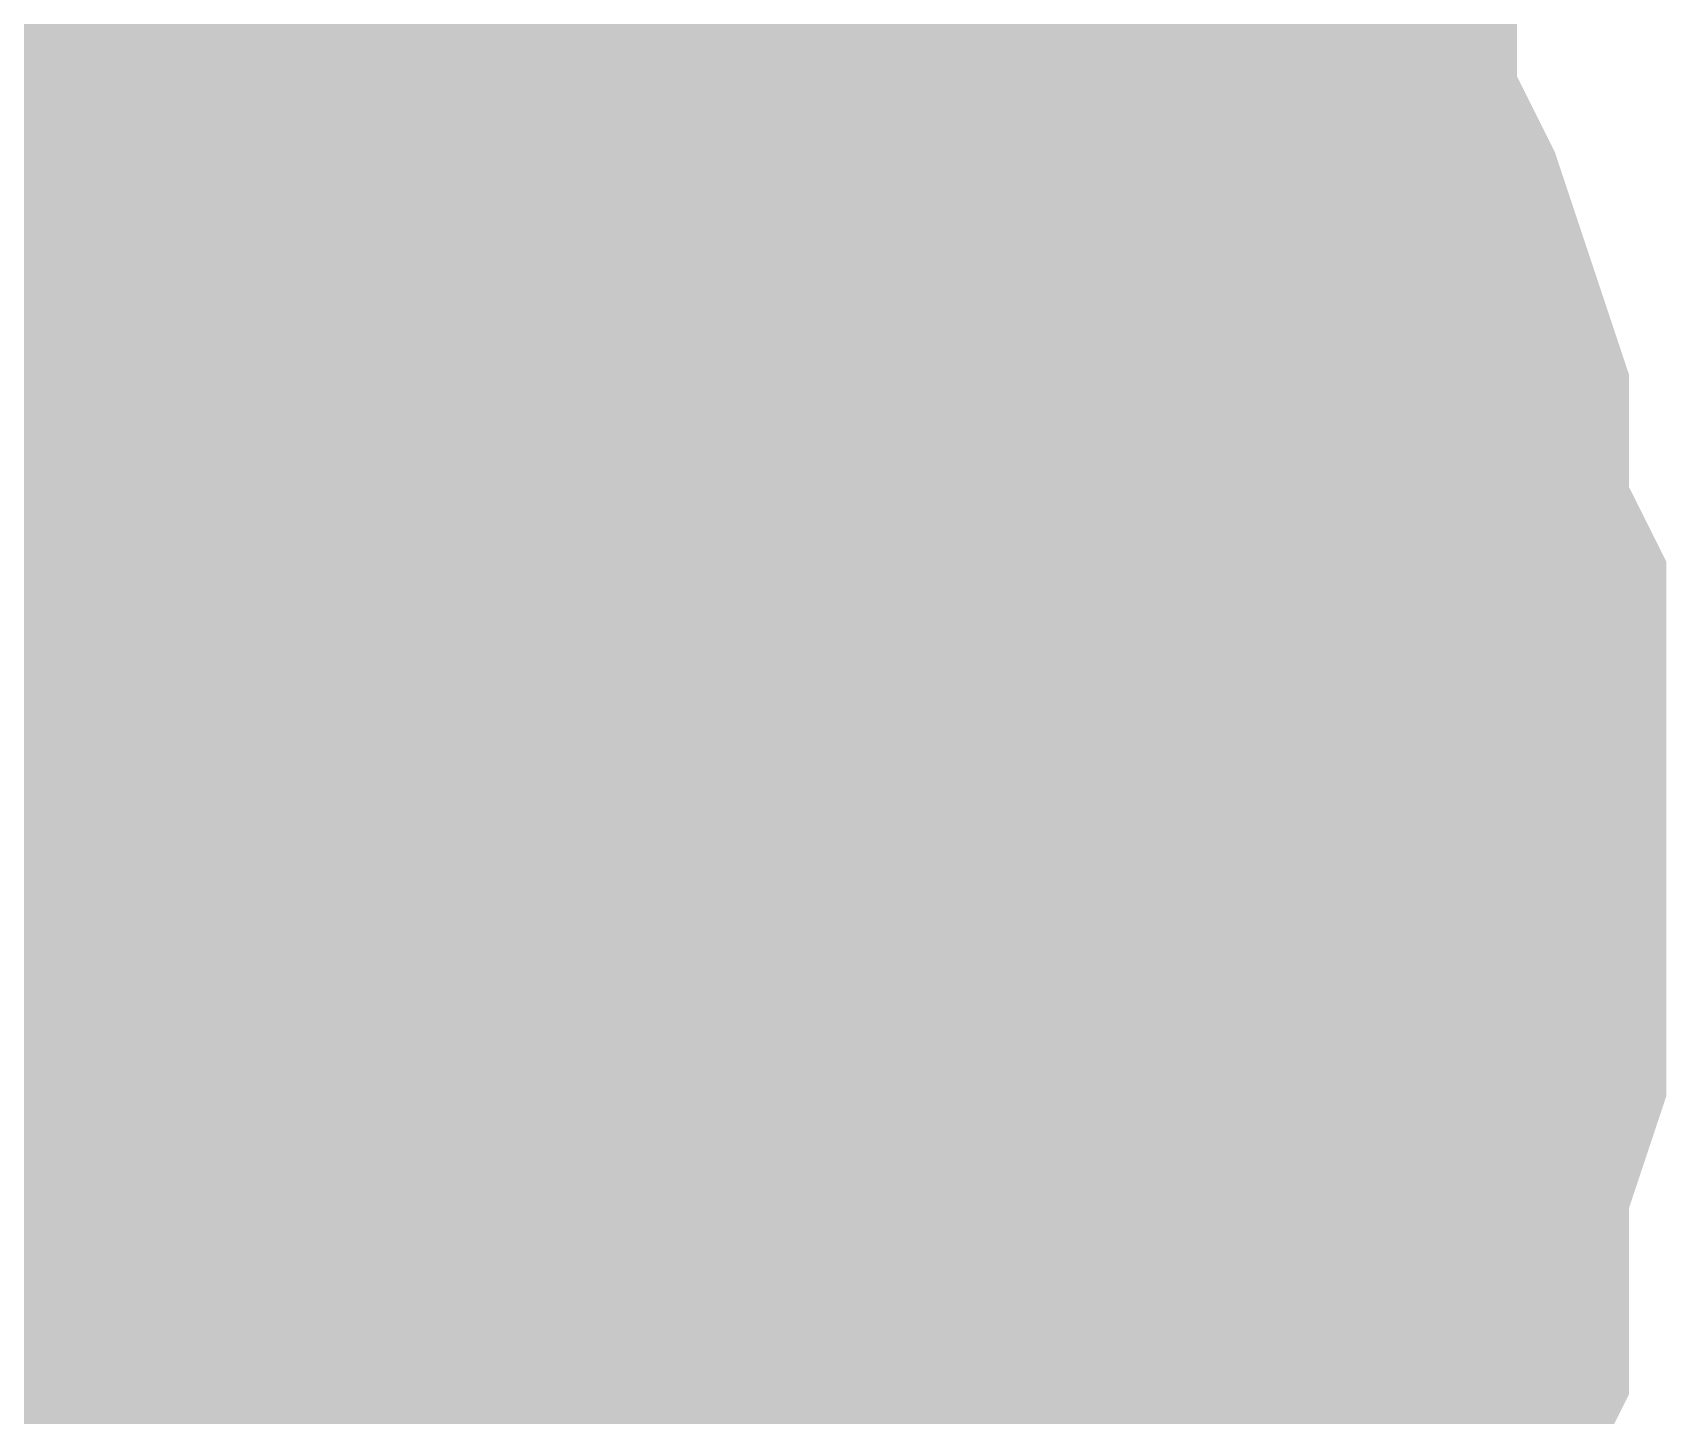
# Model space of a CAD drawing. Header units: inches. Extents: x 0 to 432, y 0 to 280.
# Drawn here: x 96.6923 to 97.1836, y 185.2405 to 185.6563 of the extents above; entities that cross this region are included whole.
import ezdxf

# ---------------------------------------------------------------- set-up
doc = ezdxf.new("R2010")
doc.units = ezdxf.units.IN
doc.layers.add('Sheet', color=255, linetype='Continuous')

msp = doc.modelspace()

# ---------------------------------------------------------------- linework, layer by layer
at = {"layer": 'Sheet'}
for points in [[(96.83155, 185.82121, 0.29972, 0.29972, 0), (96.85402, 185.79875, 0.29972, 0.29972, 0), (96.86525, 185.78752, 0.29972, 0.29972, 0), (96.88771, 185.76506, 0.29972, 0.29972, 0), (96.89894, 185.75383, 0.29972, 0.29972, 0), (96.9214, 185.73137, 0.29972, 0.29972, 0), (96.93263, 185.70891, 0.29972, 0.29972, 0), (96.94386, 185.69768, 0.29972, 0.29972, 0), (96.96632, 185.67523, 0.29972, 0.29972, 0), (96.97755, 185.65277, 0.29972, 0.29972, 0), (96.98878, 185.63031, 0.29972, 0.29972, 0), (96.98878, 185.60785, 0.29972, 0.29972, 0), (97.00002, 185.58539, 0.29972, 0.29972, 0), (97.01125, 185.56293, 0.29972, 0.29972, 0), (97.02248, 185.52924, 0.29972, 0.29972, 0), (97.02248, 185.50678, 0.29972, 0.29972, 0), (97.02248, 185.48432, 0.29972, 0.29972, 0), (97.03371, 185.46186, 0.29972, 0.29972, 0), (97.03371, 185.42817, 0.29972, 0.29972, 0), (97.03371, 185.40571, 0.29972, 0.29972, 0)], [(96.83155, 185.82121, 0.29972, 0.29972, 0), (96.85402, 185.79875, 0.29972, 0.29972, 0), (96.86525, 185.78752, 0.29972, 0.29972, 0), (96.88771, 185.76506, 0.29972, 0.29972, 0), (96.89894, 185.75383, 0.29972, 0.29972, 0), (96.9214, 185.73137, 0.29972, 0.29972, 0), (96.93263, 185.70891, 0.29972, 0.29972, 0), (96.94386, 185.69768, 0.29972, 0.29972, 0), (96.96632, 185.67523, 0.29972, 0.29972, 0), (96.97755, 185.65277, 0.29972, 0.29972, 0), (96.98878, 185.63031, 0.29972, 0.29972, 0), (96.98878, 185.60785, 0.29972, 0.29972, 0), (97.00002, 185.58539, 0.29972, 0.29972, 0), (97.01125, 185.56293, 0.29972, 0.29972, 0), (97.02248, 185.52924, 0.29972, 0.29972, 0), (97.02248, 185.50678, 0.29972, 0.29972, 0), (97.02248, 185.48432, 0.29972, 0.29972, 0), (97.03371, 185.46186, 0.29972, 0.29972, 0), (97.03371, 185.42817, 0.29972, 0.29972, 0), (97.03371, 185.40571, 0.29972, 0.29972, 0)], [(96.83155, 185.82121, 0.29972, 0.29972, 0), (96.85402, 185.79875, 0.29972, 0.29972, 0), (96.86525, 185.78752, 0.29972, 0.29972, 0), (96.88771, 185.76506, 0.29972, 0.29972, 0), (96.89894, 185.75383, 0.29972, 0.29972, 0), (96.9214, 185.73137, 0.29972, 0.29972, 0), (96.93263, 185.70891, 0.29972, 0.29972, 0), (96.94386, 185.69768, 0.29972, 0.29972, 0), (96.96632, 185.67523, 0.29972, 0.29972, 0), (96.97755, 185.65277, 0.29972, 0.29972, 0), (96.98878, 185.63031, 0.29972, 0.29972, 0), (96.98878, 185.60785, 0.29972, 0.29972, 0), (97.00002, 185.58539, 0.29972, 0.29972, 0), (97.01125, 185.56293, 0.29972, 0.29972, 0), (97.02248, 185.52924, 0.29972, 0.29972, 0), (97.02248, 185.50678, 0.29972, 0.29972, 0), (97.02248, 185.48432, 0.29972, 0.29972, 0), (97.03371, 185.46186, 0.29972, 0.29972, 0), (97.03371, 185.42817, 0.29972, 0.29972, 0), (97.03371, 185.40571, 0.29972, 0.29972, 0)], [(96.83155, 185.82121, 0.29972, 0.29972, 0), (96.85402, 185.79875, 0.29972, 0.29972, 0), (96.86525, 185.78752, 0.29972, 0.29972, 0), (96.88771, 185.76506, 0.29972, 0.29972, 0), (96.89894, 185.75383, 0.29972, 0.29972, 0), (96.9214, 185.73137, 0.29972, 0.29972, 0), (96.93263, 185.70891, 0.29972, 0.29972, 0), (96.94386, 185.69768, 0.29972, 0.29972, 0), (96.96632, 185.67523, 0.29972, 0.29972, 0), (96.97755, 185.65277, 0.29972, 0.29972, 0), (96.98878, 185.63031, 0.29972, 0.29972, 0), (96.98878, 185.60785, 0.29972, 0.29972, 0), (97.00002, 185.58539, 0.29972, 0.29972, 0), (97.01125, 185.56293, 0.29972, 0.29972, 0), (97.02248, 185.52924, 0.29972, 0.29972, 0), (97.02248, 185.50678, 0.29972, 0.29972, 0), (97.02248, 185.48432, 0.29972, 0.29972, 0), (97.03371, 185.46186, 0.29972, 0.29972, 0), (97.03371, 185.42817, 0.29972, 0.29972, 0), (97.03371, 185.40571, 0.29972, 0.29972, 0)], [(96.83155, 185.82121, 0.29972, 0.29972, 0), (96.85402, 185.79875, 0.29972, 0.29972, 0), (96.86525, 185.78752, 0.29972, 0.29972, 0), (96.88771, 185.76506, 0.29972, 0.29972, 0), (96.89894, 185.75383, 0.29972, 0.29972, 0), (96.9214, 185.73137, 0.29972, 0.29972, 0), (96.93263, 185.70891, 0.29972, 0.29972, 0), (96.94386, 185.69768, 0.29972, 0.29972, 0), (96.96632, 185.67523, 0.29972, 0.29972, 0), (96.97755, 185.65277, 0.29972, 0.29972, 0), (96.98878, 185.63031, 0.29972, 0.29972, 0), (96.98878, 185.60785, 0.29972, 0.29972, 0), (97.00002, 185.58539, 0.29972, 0.29972, 0), (97.01125, 185.56293, 0.29972, 0.29972, 0), (97.02248, 185.52924, 0.29972, 0.29972, 0), (97.02248, 185.50678, 0.29972, 0.29972, 0), (97.02248, 185.48432, 0.29972, 0.29972, 0), (97.03371, 185.46186, 0.29972, 0.29972, 0), (97.03371, 185.42817, 0.29972, 0.29972, 0), (97.03371, 185.40571, 0.29972, 0.29972, 0)], [(96.83155, 185.82121, 0.29972, 0.29972, 0), (96.85402, 185.79875, 0.29972, 0.29972, 0), (96.86525, 185.78752, 0.29972, 0.29972, 0), (96.88771, 185.76506, 0.29972, 0.29972, 0), (96.89894, 185.75383, 0.29972, 0.29972, 0), (96.9214, 185.73137, 0.29972, 0.29972, 0), (96.93263, 185.70891, 0.29972, 0.29972, 0), (96.94386, 185.69768, 0.29972, 0.29972, 0), (96.96632, 185.67523, 0.29972, 0.29972, 0), (96.97755, 185.65277, 0.29972, 0.29972, 0), (96.98878, 185.63031, 0.29972, 0.29972, 0), (96.98878, 185.60785, 0.29972, 0.29972, 0), (97.00002, 185.58539, 0.29972, 0.29972, 0), (97.01125, 185.56293, 0.29972, 0.29972, 0), (97.02248, 185.52924, 0.29972, 0.29972, 0), (97.02248, 185.50678, 0.29972, 0.29972, 0), (97.02248, 185.48432, 0.29972, 0.29972, 0), (97.03371, 185.46186, 0.29972, 0.29972, 0), (97.03371, 185.42817, 0.29972, 0.29972, 0), (97.03371, 185.40571, 0.29972, 0.29972, 0)], [(96.83155, 185.82121, 0.29972, 0.29972, 0), (96.85402, 185.79875, 0.29972, 0.29972, 0), (96.86525, 185.78752, 0.29972, 0.29972, 0), (96.88771, 185.76506, 0.29972, 0.29972, 0), (96.89894, 185.75383, 0.29972, 0.29972, 0), (96.9214, 185.73137, 0.29972, 0.29972, 0), (96.93263, 185.70891, 0.29972, 0.29972, 0), (96.94386, 185.69768, 0.29972, 0.29972, 0), (96.96632, 185.67523, 0.29972, 0.29972, 0), (96.97755, 185.65277, 0.29972, 0.29972, 0), (96.98878, 185.63031, 0.29972, 0.29972, 0), (96.98878, 185.60785, 0.29972, 0.29972, 0), (97.00002, 185.58539, 0.29972, 0.29972, 0), (97.01125, 185.56293, 0.29972, 0.29972, 0), (97.02248, 185.52924, 0.29972, 0.29972, 0), (97.02248, 185.50678, 0.29972, 0.29972, 0), (97.02248, 185.48432, 0.29972, 0.29972, 0), (97.03371, 185.46186, 0.29972, 0.29972, 0), (97.03371, 185.42817, 0.29972, 0.29972, 0), (97.03371, 185.40571, 0.29972, 0.29972, 0)], [(96.83155, 185.82121, 0.29972, 0.29972, 0), (96.85402, 185.79875, 0.29972, 0.29972, 0), (96.86525, 185.78752, 0.29972, 0.29972, 0), (96.88771, 185.76506, 0.29972, 0.29972, 0), (96.89894, 185.75383, 0.29972, 0.29972, 0), (96.9214, 185.73137, 0.29972, 0.29972, 0), (96.93263, 185.70891, 0.29972, 0.29972, 0), (96.94386, 185.69768, 0.29972, 0.29972, 0), (96.96632, 185.67523, 0.29972, 0.29972, 0), (96.97755, 185.65277, 0.29972, 0.29972, 0), (96.98878, 185.63031, 0.29972, 0.29972, 0), (96.98878, 185.60785, 0.29972, 0.29972, 0), (97.00002, 185.58539, 0.29972, 0.29972, 0), (97.01125, 185.56293, 0.29972, 0.29972, 0), (97.02248, 185.52924, 0.29972, 0.29972, 0), (97.02248, 185.50678, 0.29972, 0.29972, 0), (97.02248, 185.48432, 0.29972, 0.29972, 0), (97.03371, 185.46186, 0.29972, 0.29972, 0), (97.03371, 185.42817, 0.29972, 0.29972, 0), (97.03371, 185.40571, 0.29972, 0.29972, 0)], [(96.93263, 185.70891, 0.09906, 0.09906, 0), (96.94386, 185.69768, 0.09906, 0.09906, 0), (96.96632, 185.67523, 0.09906, 0.09906, 0), (96.97755, 185.65277, 0.09906, 0.09906, 0), (96.98878, 185.63031, 0.09906, 0.09906, 0), (96.98878, 185.60785, 0.09906, 0.09906, 0), (97.00002, 185.58539, 0.09906, 0.09906, 0), (97.01125, 185.56293, 0.09906, 0.09906, 0), (97.02248, 185.52924, 0.09906, 0.09906, 0), (97.02248, 185.50678, 0.09906, 0.09906, 0), (97.02248, 185.48432, 0.09906, 0.09906, 0), (97.03371, 185.46186, 0.09906, 0.09906, 0), (97.03371, 185.42817, 0.09906, 0.09906, 0), (97.03371, 185.40571, 0.09906, 0.09906, 0)], [(96.93263, 185.70891, 0.09906, 0.09906, 0), (96.94386, 185.69768, 0.09906, 0.09906, 0), (96.96632, 185.67523, 0.09906, 0.09906, 0), (96.97755, 185.65277, 0.09906, 0.09906, 0), (96.98878, 185.63031, 0.09906, 0.09906, 0), (96.98878, 185.60785, 0.09906, 0.09906, 0), (97.00002, 185.58539, 0.09906, 0.09906, 0), (97.01125, 185.56293, 0.09906, 0.09906, 0), (97.02248, 185.52924, 0.09906, 0.09906, 0), (97.02248, 185.50678, 0.09906, 0.09906, 0), (97.02248, 185.48432, 0.09906, 0.09906, 0), (97.03371, 185.46186, 0.09906, 0.09906, 0), (97.03371, 185.42817, 0.09906, 0.09906, 0), (97.03371, 185.40571, 0.09906, 0.09906, 0)], [(96.93263, 185.70891, 0.09906, 0.09906, 0), (96.94386, 185.69768, 0.09906, 0.09906, 0), (96.96632, 185.67523, 0.09906, 0.09906, 0), (96.97755, 185.65277, 0.09906, 0.09906, 0), (96.98878, 185.63031, 0.09906, 0.09906, 0), (96.98878, 185.60785, 0.09906, 0.09906, 0), (97.00002, 185.58539, 0.09906, 0.09906, 0), (97.01125, 185.56293, 0.09906, 0.09906, 0), (97.02248, 185.52924, 0.09906, 0.09906, 0), (97.02248, 185.50678, 0.09906, 0.09906, 0), (97.02248, 185.48432, 0.09906, 0.09906, 0), (97.03371, 185.46186, 0.09906, 0.09906, 0), (97.03371, 185.42817, 0.09906, 0.09906, 0), (97.03371, 185.40571, 0.09906, 0.09906, 0)], [(96.93263, 185.70891, 0.09906, 0.09906, 0), (96.94386, 185.69768, 0.09906, 0.09906, 0), (96.96632, 185.67523, 0.09906, 0.09906, 0), (96.97755, 185.65277, 0.09906, 0.09906, 0), (96.98878, 185.63031, 0.09906, 0.09906, 0), (96.98878, 185.60785, 0.09906, 0.09906, 0), (97.00002, 185.58539, 0.09906, 0.09906, 0), (97.01125, 185.56293, 0.09906, 0.09906, 0), (97.02248, 185.52924, 0.09906, 0.09906, 0), (97.02248, 185.50678, 0.09906, 0.09906, 0), (97.02248, 185.48432, 0.09906, 0.09906, 0), (97.03371, 185.46186, 0.09906, 0.09906, 0), (97.03371, 185.42817, 0.09906, 0.09906, 0), (97.03371, 185.40571, 0.09906, 0.09906, 0)], [(96.93263, 185.70891, 0.09906, 0.09906, 0), (96.94386, 185.69768, 0.09906, 0.09906, 0), (96.96632, 185.67523, 0.09906, 0.09906, 0), (96.97755, 185.65277, 0.09906, 0.09906, 0), (96.98878, 185.63031, 0.09906, 0.09906, 0), (96.98878, 185.60785, 0.09906, 0.09906, 0), (97.00002, 185.58539, 0.09906, 0.09906, 0), (97.01125, 185.56293, 0.09906, 0.09906, 0), (97.02248, 185.52924, 0.09906, 0.09906, 0), (97.02248, 185.50678, 0.09906, 0.09906, 0), (97.02248, 185.48432, 0.09906, 0.09906, 0), (97.03371, 185.46186, 0.09906, 0.09906, 0), (97.03371, 185.42817, 0.09906, 0.09906, 0), (97.03371, 185.40571, 0.09906, 0.09906, 0)], [(96.93263, 185.70891, 0.09906, 0.09906, 0), (96.94386, 185.69768, 0.09906, 0.09906, 0), (96.96632, 185.67523, 0.09906, 0.09906, 0), (96.97755, 185.65277, 0.09906, 0.09906, 0), (96.98878, 185.63031, 0.09906, 0.09906, 0), (96.98878, 185.60785, 0.09906, 0.09906, 0), (97.00002, 185.58539, 0.09906, 0.09906, 0), (97.01125, 185.56293, 0.09906, 0.09906, 0), (97.02248, 185.52924, 0.09906, 0.09906, 0), (97.02248, 185.50678, 0.09906, 0.09906, 0), (97.02248, 185.48432, 0.09906, 0.09906, 0), (97.03371, 185.46186, 0.09906, 0.09906, 0), (97.03371, 185.42817, 0.09906, 0.09906, 0), (97.03371, 185.40571, 0.09906, 0.09906, 0)], [(96.93263, 185.70891, 0.09906, 0.09906, 0), (96.94386, 185.69768, 0.09906, 0.09906, 0), (96.96632, 185.67523, 0.09906, 0.09906, 0), (96.97755, 185.65277, 0.09906, 0.09906, 0), (96.98878, 185.63031, 0.09906, 0.09906, 0), (96.98878, 185.60785, 0.09906, 0.09906, 0), (97.00002, 185.58539, 0.09906, 0.09906, 0), (97.01125, 185.56293, 0.09906, 0.09906, 0), (97.02248, 185.52924, 0.09906, 0.09906, 0), (97.02248, 185.50678, 0.09906, 0.09906, 0), (97.02248, 185.48432, 0.09906, 0.09906, 0), (97.03371, 185.46186, 0.09906, 0.09906, 0), (97.03371, 185.42817, 0.09906, 0.09906, 0), (97.03371, 185.40571, 0.09906, 0.09906, 0)], [(96.93263, 185.70891, 0.09906, 0.09906, 0), (96.94386, 185.69768, 0.09906, 0.09906, 0), (96.96632, 185.67523, 0.09906, 0.09906, 0), (96.97755, 185.65277, 0.09906, 0.09906, 0), (96.98878, 185.63031, 0.09906, 0.09906, 0), (96.98878, 185.60785, 0.09906, 0.09906, 0), (97.00002, 185.58539, 0.09906, 0.09906, 0), (97.01125, 185.56293, 0.09906, 0.09906, 0), (97.02248, 185.52924, 0.09906, 0.09906, 0), (97.02248, 185.50678, 0.09906, 0.09906, 0), (97.02248, 185.48432, 0.09906, 0.09906, 0), (97.03371, 185.46186, 0.09906, 0.09906, 0), (97.03371, 185.42817, 0.09906, 0.09906, 0), (97.03371, 185.40571, 0.09906, 0.09906, 0)], [(97.03371, 185.40571, 0.29972, 0.29972, 0), (97.03371, 185.38325, 0.29972, 0.29972, 0), (97.03371, 185.36079, 0.29972, 0.29972, 0), (97.02248, 185.3271, 0.29972, 0.29972, 0), (97.02248, 185.30464, 0.29972, 0.29972, 0), (97.02248, 185.28218, 0.29972, 0.29972, 0), (97.01125, 185.25972, 0.29972, 0.29972, 0), (97.00002, 185.23726, 0.29972, 0.29972, 0), (96.98878, 185.2148, 0.29972, 0.29972, 0), (96.98878, 185.19234, 0.29972, 0.29972, 0), (96.97755, 185.16988, 0.29972, 0.29972, 0), (96.96632, 185.14742, 0.29972, 0.29972, 0), (96.94386, 185.12496, 0.29972, 0.29972, 0), (96.93263, 185.1025, 0.29972, 0.29972, 0), (96.9214, 185.09127, 0.29972, 0.29972, 0), (96.89894, 185.06881, 0.29972, 0.29972, 0)], [(97.03371, 185.40571, 0.29972, 0.29972, 0), (97.03371, 185.38325, 0.29972, 0.29972, 0), (97.03371, 185.36079, 0.29972, 0.29972, 0), (97.02248, 185.3271, 0.29972, 0.29972, 0), (97.02248, 185.30464, 0.29972, 0.29972, 0), (97.02248, 185.28218, 0.29972, 0.29972, 0), (97.01125, 185.25972, 0.29972, 0.29972, 0), (97.00002, 185.23726, 0.29972, 0.29972, 0), (96.98878, 185.2148, 0.29972, 0.29972, 0), (96.98878, 185.19234, 0.29972, 0.29972, 0), (96.97755, 185.16988, 0.29972, 0.29972, 0), (96.96632, 185.14742, 0.29972, 0.29972, 0), (96.94386, 185.12496, 0.29972, 0.29972, 0), (96.93263, 185.1025, 0.29972, 0.29972, 0), (96.9214, 185.09127, 0.29972, 0.29972, 0), (96.89894, 185.06881, 0.29972, 0.29972, 0)], [(97.03371, 185.40571, 0.29972, 0.29972, 0), (97.03371, 185.38325, 0.29972, 0.29972, 0), (97.03371, 185.36079, 0.29972, 0.29972, 0), (97.02248, 185.3271, 0.29972, 0.29972, 0), (97.02248, 185.30464, 0.29972, 0.29972, 0), (97.02248, 185.28218, 0.29972, 0.29972, 0), (97.01125, 185.25972, 0.29972, 0.29972, 0), (97.00002, 185.23726, 0.29972, 0.29972, 0), (96.98878, 185.2148, 0.29972, 0.29972, 0), (96.98878, 185.19234, 0.29972, 0.29972, 0), (96.97755, 185.16988, 0.29972, 0.29972, 0), (96.96632, 185.14742, 0.29972, 0.29972, 0), (96.94386, 185.12496, 0.29972, 0.29972, 0), (96.93263, 185.1025, 0.29972, 0.29972, 0), (96.9214, 185.09127, 0.29972, 0.29972, 0), (96.89894, 185.06881, 0.29972, 0.29972, 0)], [(97.03371, 185.40571, 0.29972, 0.29972, 0), (97.03371, 185.38325, 0.29972, 0.29972, 0), (97.03371, 185.36079, 0.29972, 0.29972, 0), (97.02248, 185.3271, 0.29972, 0.29972, 0), (97.02248, 185.30464, 0.29972, 0.29972, 0), (97.02248, 185.28218, 0.29972, 0.29972, 0), (97.01125, 185.25972, 0.29972, 0.29972, 0), (97.00002, 185.23726, 0.29972, 0.29972, 0), (96.98878, 185.2148, 0.29972, 0.29972, 0), (96.98878, 185.19234, 0.29972, 0.29972, 0), (96.97755, 185.16988, 0.29972, 0.29972, 0), (96.96632, 185.14742, 0.29972, 0.29972, 0), (96.94386, 185.12496, 0.29972, 0.29972, 0), (96.93263, 185.1025, 0.29972, 0.29972, 0), (96.9214, 185.09127, 0.29972, 0.29972, 0), (96.89894, 185.06881, 0.29972, 0.29972, 0)], [(97.03371, 185.40571, 0.29972, 0.29972, 0), (97.03371, 185.38325, 0.29972, 0.29972, 0), (97.03371, 185.36079, 0.29972, 0.29972, 0), (97.02248, 185.3271, 0.29972, 0.29972, 0), (97.02248, 185.30464, 0.29972, 0.29972, 0), (97.02248, 185.28218, 0.29972, 0.29972, 0), (97.01125, 185.25972, 0.29972, 0.29972, 0), (97.00002, 185.23726, 0.29972, 0.29972, 0), (96.98878, 185.2148, 0.29972, 0.29972, 0), (96.98878, 185.19234, 0.29972, 0.29972, 0), (96.97755, 185.16988, 0.29972, 0.29972, 0), (96.96632, 185.14742, 0.29972, 0.29972, 0), (96.94386, 185.12496, 0.29972, 0.29972, 0), (96.93263, 185.1025, 0.29972, 0.29972, 0), (96.9214, 185.09127, 0.29972, 0.29972, 0), (96.89894, 185.06881, 0.29972, 0.29972, 0)], [(97.03371, 185.40571, 0.29972, 0.29972, 0), (97.03371, 185.38325, 0.29972, 0.29972, 0), (97.03371, 185.36079, 0.29972, 0.29972, 0), (97.02248, 185.3271, 0.29972, 0.29972, 0), (97.02248, 185.30464, 0.29972, 0.29972, 0), (97.02248, 185.28218, 0.29972, 0.29972, 0), (97.01125, 185.25972, 0.29972, 0.29972, 0), (97.00002, 185.23726, 0.29972, 0.29972, 0), (96.98878, 185.2148, 0.29972, 0.29972, 0), (96.98878, 185.19234, 0.29972, 0.29972, 0), (96.97755, 185.16988, 0.29972, 0.29972, 0), (96.96632, 185.14742, 0.29972, 0.29972, 0), (96.94386, 185.12496, 0.29972, 0.29972, 0), (96.93263, 185.1025, 0.29972, 0.29972, 0), (96.9214, 185.09127, 0.29972, 0.29972, 0), (96.89894, 185.06881, 0.29972, 0.29972, 0)], [(97.03371, 185.40571, 0.29972, 0.29972, 0), (97.03371, 185.38325, 0.29972, 0.29972, 0), (97.03371, 185.36079, 0.29972, 0.29972, 0), (97.02248, 185.3271, 0.29972, 0.29972, 0), (97.02248, 185.30464, 0.29972, 0.29972, 0), (97.02248, 185.28218, 0.29972, 0.29972, 0), (97.01125, 185.25972, 0.29972, 0.29972, 0), (97.00002, 185.23726, 0.29972, 0.29972, 0), (96.98878, 185.2148, 0.29972, 0.29972, 0), (96.98878, 185.19234, 0.29972, 0.29972, 0), (96.97755, 185.16988, 0.29972, 0.29972, 0), (96.96632, 185.14742, 0.29972, 0.29972, 0), (96.94386, 185.12496, 0.29972, 0.29972, 0), (96.93263, 185.1025, 0.29972, 0.29972, 0), (96.9214, 185.09127, 0.29972, 0.29972, 0), (96.89894, 185.06881, 0.29972, 0.29972, 0)], [(97.03371, 185.40571, 0.29972, 0.29972, 0), (97.03371, 185.38325, 0.29972, 0.29972, 0), (97.03371, 185.36079, 0.29972, 0.29972, 0), (97.02248, 185.3271, 0.29972, 0.29972, 0), (97.02248, 185.30464, 0.29972, 0.29972, 0), (97.02248, 185.28218, 0.29972, 0.29972, 0), (97.01125, 185.25972, 0.29972, 0.29972, 0), (97.00002, 185.23726, 0.29972, 0.29972, 0), (96.98878, 185.2148, 0.29972, 0.29972, 0), (96.98878, 185.19234, 0.29972, 0.29972, 0), (96.97755, 185.16988, 0.29972, 0.29972, 0), (96.96632, 185.14742, 0.29972, 0.29972, 0), (96.94386, 185.12496, 0.29972, 0.29972, 0), (96.93263, 185.1025, 0.29972, 0.29972, 0), (96.9214, 185.09127, 0.29972, 0.29972, 0), (96.89894, 185.06881, 0.29972, 0.29972, 0)], [(97.03371, 185.40571, 0.29972, 0.29972, 0), (97.03371, 185.40571, 0.29972, 0.29972, 0), (97.03371, 185.40571, 0.29972, 0.29972, 0), (97.03371, 185.40571, 0.29972, 0.29972, 0), (97.03371, 185.40571, 0.29972, 0.29972, 0), (97.03371, 185.40571, 0.29972, 0.29972, 0), (97.03371, 185.40571, 0.29972, 0.29972, 0), (97.03371, 185.40571, 0.29972, 0.29972, 0), (97.03371, 185.40571, 0.29972, 0.29972, 0), (97.03371, 185.40571, 0.29972, 0.29972, 0), (97.03371, 185.40571, 0.29972, 0.29972, 0), (97.03371, 185.40571, 0.29972, 0.29972, 0), (97.03371, 185.40571, 0.29972, 0.29972, 0), (97.03371, 185.40571, 0.29972, 0.29972, 0), (97.03371, 185.40571, 0.29972, 0.29972, 0), (97.03371, 185.40571, 0.29972, 0.29972, 0), (97.03371, 185.40571, 0.29972, 0.29972, 0), (97.03371, 185.40571, 0.29972, 0.29972, 0), (97.03371, 185.40571, 0.29972, 0.29972, 0), (97.03371, 185.40571, 0.29972, 0.29972, 0), (97.03371, 185.40571, 0.29972, 0.29972, 0), (97.03371, 185.40571, 0.29972, 0.29972, 0), (97.03371, 185.40571, 0.29972, 0.29972, 0), (97.03371, 185.40571, 0.29972, 0.29972, 0), (97.03371, 185.40571, 0.29972, 0.29972, 0), (97.03371, 185.40571, 0.29972, 0.29972, 0), (97.03371, 185.40571, 0.29972, 0.29972, 0), (97.03371, 185.40571, 0.29972, 0.29972, 0), (97.03371, 185.40571, 0.29972, 0.29972, 0), (97.03371, 185.40571, 0.29972, 0.29972, 0), (97.03371, 185.40571, 0.29972, 0.29972, 0), (97.03371, 185.40571, 0.29972, 0.29972, 0), (97.03371, 185.40571, 0.29972, 0.29972, 0)], [(97.03371, 185.40571, 0.29972, 0.29972, 0), (97.03371, 185.40571, 0.29972, 0.29972, 0)], [(97.03371, 185.40571, 0.29972, 0.29972, 0), (97.03371, 185.40571, 0.29972, 0.29972, 0), (97.03371, 185.40571, 0.29972, 0.29972, 0), (97.03371, 185.40571, 0.29972, 0.29972, 0), (97.03371, 185.40571, 0.29972, 0.29972, 0), (97.03371, 185.40571, 0.29972, 0.29972, 0), (97.03371, 185.40571, 0.29972, 0.29972, 0), (97.03371, 185.40571, 0.29972, 0.29972, 0), (97.03371, 185.40571, 0.29972, 0.29972, 0), (97.03371, 185.40571, 0.29972, 0.29972, 0), (97.03371, 185.40571, 0.29972, 0.29972, 0), (97.03371, 185.40571, 0.29972, 0.29972, 0), (97.03371, 185.40571, 0.29972, 0.29972, 0), (97.03371, 185.40571, 0.29972, 0.29972, 0), (97.03371, 185.40571, 0.29972, 0.29972, 0), (97.03371, 185.40571, 0.29972, 0.29972, 0), (97.03371, 185.40571, 0.29972, 0.29972, 0), (97.03371, 185.40571, 0.29972, 0.29972, 0), (97.03371, 185.40571, 0.29972, 0.29972, 0), (97.03371, 185.40571, 0.29972, 0.29972, 0), (97.03371, 185.40571, 0.29972, 0.29972, 0), (97.03371, 185.40571, 0.29972, 0.29972, 0), (97.03371, 185.40571, 0.29972, 0.29972, 0), (97.03371, 185.40571, 0.29972, 0.29972, 0), (97.03371, 185.40571, 0.29972, 0.29972, 0), (97.03371, 185.40571, 0.29972, 0.29972, 0), (97.03371, 185.40571, 0.29972, 0.29972, 0), (97.03371, 185.40571, 0.29972, 0.29972, 0), (97.03371, 185.40571, 0.29972, 0.29972, 0), (97.03371, 185.40571, 0.29972, 0.29972, 0), (97.03371, 185.40571, 0.29972, 0.29972, 0), (97.03371, 185.40571, 0.29972, 0.29972, 0), (97.03371, 185.40571, 0.29972, 0.29972, 0)], [(97.03371, 185.40571, 0.29972, 0.29972, 0), (97.03371, 185.40571, 0.29972, 0.29972, 0)], [(97.03371, 185.40571, 0.29972, 0.29972, 0), (97.03371, 185.40571, 0.29972, 0.29972, 0), (97.03371, 185.40571, 0.29972, 0.29972, 0), (97.03371, 185.40571, 0.29972, 0.29972, 0), (97.03371, 185.40571, 0.29972, 0.29972, 0), (97.03371, 185.40571, 0.29972, 0.29972, 0), (97.03371, 185.40571, 0.29972, 0.29972, 0), (97.03371, 185.40571, 0.29972, 0.29972, 0), (97.03371, 185.40571, 0.29972, 0.29972, 0), (97.03371, 185.40571, 0.29972, 0.29972, 0), (97.03371, 185.40571, 0.29972, 0.29972, 0), (97.03371, 185.40571, 0.29972, 0.29972, 0), (97.03371, 185.40571, 0.29972, 0.29972, 0), (97.03371, 185.40571, 0.29972, 0.29972, 0), (97.03371, 185.40571, 0.29972, 0.29972, 0), (97.03371, 185.40571, 0.29972, 0.29972, 0), (97.03371, 185.40571, 0.29972, 0.29972, 0), (97.03371, 185.40571, 0.29972, 0.29972, 0), (97.03371, 185.40571, 0.29972, 0.29972, 0), (97.03371, 185.40571, 0.29972, 0.29972, 0), (97.03371, 185.40571, 0.29972, 0.29972, 0), (97.03371, 185.40571, 0.29972, 0.29972, 0), (97.03371, 185.40571, 0.29972, 0.29972, 0), (97.03371, 185.40571, 0.29972, 0.29972, 0), (97.03371, 185.40571, 0.29972, 0.29972, 0), (97.03371, 185.40571, 0.29972, 0.29972, 0), (97.03371, 185.40571, 0.29972, 0.29972, 0), (97.03371, 185.40571, 0.29972, 0.29972, 0), (97.03371, 185.40571, 0.29972, 0.29972, 0), (97.03371, 185.40571, 0.29972, 0.29972, 0), (97.03371, 185.40571, 0.29972, 0.29972, 0), (97.03371, 185.40571, 0.29972, 0.29972, 0), (97.03371, 185.40571, 0.29972, 0.29972, 0)], [(97.03371, 185.40571, 0.29972, 0.29972, 0), (97.03371, 185.40571, 0.29972, 0.29972, 0)], [(97.03371, 185.40571, 0.29972, 0.29972, 0), (97.03371, 185.40571, 0.29972, 0.29972, 0), (97.03371, 185.40571, 0.29972, 0.29972, 0), (97.03371, 185.40571, 0.29972, 0.29972, 0), (97.03371, 185.40571, 0.29972, 0.29972, 0), (97.03371, 185.40571, 0.29972, 0.29972, 0), (97.03371, 185.40571, 0.29972, 0.29972, 0), (97.03371, 185.40571, 0.29972, 0.29972, 0), (97.03371, 185.40571, 0.29972, 0.29972, 0), (97.03371, 185.40571, 0.29972, 0.29972, 0), (97.03371, 185.40571, 0.29972, 0.29972, 0), (97.03371, 185.40571, 0.29972, 0.29972, 0), (97.03371, 185.40571, 0.29972, 0.29972, 0), (97.03371, 185.40571, 0.29972, 0.29972, 0), (97.03371, 185.40571, 0.29972, 0.29972, 0), (97.03371, 185.40571, 0.29972, 0.29972, 0), (97.03371, 185.40571, 0.29972, 0.29972, 0), (97.03371, 185.40571, 0.29972, 0.29972, 0), (97.03371, 185.40571, 0.29972, 0.29972, 0), (97.03371, 185.40571, 0.29972, 0.29972, 0), (97.03371, 185.40571, 0.29972, 0.29972, 0), (97.03371, 185.40571, 0.29972, 0.29972, 0), (97.03371, 185.40571, 0.29972, 0.29972, 0), (97.03371, 185.40571, 0.29972, 0.29972, 0), (97.03371, 185.40571, 0.29972, 0.29972, 0), (97.03371, 185.40571, 0.29972, 0.29972, 0), (97.03371, 185.40571, 0.29972, 0.29972, 0), (97.03371, 185.40571, 0.29972, 0.29972, 0), (97.03371, 185.40571, 0.29972, 0.29972, 0), (97.03371, 185.40571, 0.29972, 0.29972, 0), (97.03371, 185.40571, 0.29972, 0.29972, 0), (97.03371, 185.40571, 0.29972, 0.29972, 0), (97.03371, 185.40571, 0.29972, 0.29972, 0)], [(97.03371, 185.40571, 0.29972, 0.29972, 0), (97.03371, 185.40571, 0.29972, 0.29972, 0)], [(97.03371, 185.40571, 0.29972, 0.29972, 0), (97.03371, 185.40571, 0.29972, 0.29972, 0), (97.03371, 185.40571, 0.29972, 0.29972, 0), (97.03371, 185.40571, 0.29972, 0.29972, 0), (97.03371, 185.40571, 0.29972, 0.29972, 0), (97.03371, 185.40571, 0.29972, 0.29972, 0), (97.03371, 185.40571, 0.29972, 0.29972, 0), (97.03371, 185.40571, 0.29972, 0.29972, 0), (97.03371, 185.40571, 0.29972, 0.29972, 0), (97.03371, 185.40571, 0.29972, 0.29972, 0), (97.03371, 185.40571, 0.29972, 0.29972, 0), (97.03371, 185.40571, 0.29972, 0.29972, 0), (97.03371, 185.40571, 0.29972, 0.29972, 0), (97.03371, 185.40571, 0.29972, 0.29972, 0), (97.03371, 185.40571, 0.29972, 0.29972, 0), (97.03371, 185.40571, 0.29972, 0.29972, 0), (97.03371, 185.40571, 0.29972, 0.29972, 0), (97.03371, 185.40571, 0.29972, 0.29972, 0), (97.03371, 185.40571, 0.29972, 0.29972, 0), (97.03371, 185.40571, 0.29972, 0.29972, 0), (97.03371, 185.40571, 0.29972, 0.29972, 0), (97.03371, 185.40571, 0.29972, 0.29972, 0), (97.03371, 185.40571, 0.29972, 0.29972, 0), (97.03371, 185.40571, 0.29972, 0.29972, 0), (97.03371, 185.40571, 0.29972, 0.29972, 0), (97.03371, 185.40571, 0.29972, 0.29972, 0), (97.03371, 185.40571, 0.29972, 0.29972, 0), (97.03371, 185.40571, 0.29972, 0.29972, 0), (97.03371, 185.40571, 0.29972, 0.29972, 0), (97.03371, 185.40571, 0.29972, 0.29972, 0), (97.03371, 185.40571, 0.29972, 0.29972, 0), (97.03371, 185.40571, 0.29972, 0.29972, 0), (97.03371, 185.40571, 0.29972, 0.29972, 0)], [(97.03371, 185.40571, 0.29972, 0.29972, 0), (97.03371, 185.40571, 0.29972, 0.29972, 0)], [(97.03371, 185.40571, 0.29972, 0.29972, 0), (97.03371, 185.40571, 0.29972, 0.29972, 0), (97.03371, 185.40571, 0.29972, 0.29972, 0), (97.03371, 185.40571, 0.29972, 0.29972, 0), (97.03371, 185.40571, 0.29972, 0.29972, 0), (97.03371, 185.40571, 0.29972, 0.29972, 0), (97.03371, 185.40571, 0.29972, 0.29972, 0), (97.03371, 185.40571, 0.29972, 0.29972, 0), (97.03371, 185.40571, 0.29972, 0.29972, 0), (97.03371, 185.40571, 0.29972, 0.29972, 0), (97.03371, 185.40571, 0.29972, 0.29972, 0), (97.03371, 185.40571, 0.29972, 0.29972, 0), (97.03371, 185.40571, 0.29972, 0.29972, 0), (97.03371, 185.40571, 0.29972, 0.29972, 0), (97.03371, 185.40571, 0.29972, 0.29972, 0), (97.03371, 185.40571, 0.29972, 0.29972, 0), (97.03371, 185.40571, 0.29972, 0.29972, 0), (97.03371, 185.40571, 0.29972, 0.29972, 0), (97.03371, 185.40571, 0.29972, 0.29972, 0), (97.03371, 185.40571, 0.29972, 0.29972, 0), (97.03371, 185.40571, 0.29972, 0.29972, 0), (97.03371, 185.40571, 0.29972, 0.29972, 0), (97.03371, 185.40571, 0.29972, 0.29972, 0), (97.03371, 185.40571, 0.29972, 0.29972, 0), (97.03371, 185.40571, 0.29972, 0.29972, 0), (97.03371, 185.40571, 0.29972, 0.29972, 0), (97.03371, 185.40571, 0.29972, 0.29972, 0), (97.03371, 185.40571, 0.29972, 0.29972, 0), (97.03371, 185.40571, 0.29972, 0.29972, 0), (97.03371, 185.40571, 0.29972, 0.29972, 0), (97.03371, 185.40571, 0.29972, 0.29972, 0), (97.03371, 185.40571, 0.29972, 0.29972, 0), (97.03371, 185.40571, 0.29972, 0.29972, 0)], [(97.03371, 185.40571, 0.29972, 0.29972, 0), (97.03371, 185.40571, 0.29972, 0.29972, 0)], [(97.03371, 185.40571, 0.29972, 0.29972, 0), (97.03371, 185.40571, 0.29972, 0.29972, 0), (97.03371, 185.40571, 0.29972, 0.29972, 0), (97.03371, 185.40571, 0.29972, 0.29972, 0), (97.03371, 185.40571, 0.29972, 0.29972, 0), (97.03371, 185.40571, 0.29972, 0.29972, 0), (97.03371, 185.40571, 0.29972, 0.29972, 0), (97.03371, 185.40571, 0.29972, 0.29972, 0), (97.03371, 185.40571, 0.29972, 0.29972, 0), (97.03371, 185.40571, 0.29972, 0.29972, 0), (97.03371, 185.40571, 0.29972, 0.29972, 0), (97.03371, 185.40571, 0.29972, 0.29972, 0), (97.03371, 185.40571, 0.29972, 0.29972, 0), (97.03371, 185.40571, 0.29972, 0.29972, 0), (97.03371, 185.40571, 0.29972, 0.29972, 0), (97.03371, 185.40571, 0.29972, 0.29972, 0), (97.03371, 185.40571, 0.29972, 0.29972, 0), (97.03371, 185.40571, 0.29972, 0.29972, 0), (97.03371, 185.40571, 0.29972, 0.29972, 0), (97.03371, 185.40571, 0.29972, 0.29972, 0), (97.03371, 185.40571, 0.29972, 0.29972, 0), (97.03371, 185.40571, 0.29972, 0.29972, 0), (97.03371, 185.40571, 0.29972, 0.29972, 0), (97.03371, 185.40571, 0.29972, 0.29972, 0), (97.03371, 185.40571, 0.29972, 0.29972, 0), (97.03371, 185.40571, 0.29972, 0.29972, 0), (97.03371, 185.40571, 0.29972, 0.29972, 0), (97.03371, 185.40571, 0.29972, 0.29972, 0), (97.03371, 185.40571, 0.29972, 0.29972, 0), (97.03371, 185.40571, 0.29972, 0.29972, 0), (97.03371, 185.40571, 0.29972, 0.29972, 0), (97.03371, 185.40571, 0.29972, 0.29972, 0), (97.03371, 185.40571, 0.29972, 0.29972, 0)], [(97.03371, 185.40571, 0.29972, 0.29972, 0), (97.03371, 185.40571, 0.29972, 0.29972, 0)], [(97.03371, 185.40571, 0.29972, 0.29972, 0), (97.03371, 185.40571, 0.29972, 0.29972, 0), (97.03371, 185.40571, 0.29972, 0.29972, 0), (97.03371, 185.40571, 0.29972, 0.29972, 0), (97.03371, 185.40571, 0.29972, 0.29972, 0), (97.03371, 185.40571, 0.29972, 0.29972, 0), (97.03371, 185.40571, 0.29972, 0.29972, 0), (97.03371, 185.40571, 0.29972, 0.29972, 0), (97.03371, 185.40571, 0.29972, 0.29972, 0), (97.03371, 185.40571, 0.29972, 0.29972, 0), (97.03371, 185.40571, 0.29972, 0.29972, 0), (97.03371, 185.40571, 0.29972, 0.29972, 0), (97.03371, 185.40571, 0.29972, 0.29972, 0), (97.03371, 185.40571, 0.29972, 0.29972, 0), (97.03371, 185.40571, 0.29972, 0.29972, 0), (97.03371, 185.40571, 0.29972, 0.29972, 0), (97.03371, 185.40571, 0.29972, 0.29972, 0), (97.03371, 185.40571, 0.29972, 0.29972, 0), (97.03371, 185.40571, 0.29972, 0.29972, 0), (97.03371, 185.40571, 0.29972, 0.29972, 0), (97.03371, 185.40571, 0.29972, 0.29972, 0), (97.03371, 185.40571, 0.29972, 0.29972, 0), (97.03371, 185.40571, 0.29972, 0.29972, 0), (97.03371, 185.40571, 0.29972, 0.29972, 0), (97.03371, 185.40571, 0.29972, 0.29972, 0), (97.03371, 185.40571, 0.29972, 0.29972, 0), (97.03371, 185.40571, 0.29972, 0.29972, 0), (97.03371, 185.40571, 0.29972, 0.29972, 0), (97.03371, 185.40571, 0.29972, 0.29972, 0), (97.03371, 185.40571, 0.29972, 0.29972, 0), (97.03371, 185.40571, 0.29972, 0.29972, 0), (97.03371, 185.40571, 0.29972, 0.29972, 0), (97.03371, 185.40571, 0.29972, 0.29972, 0)], [(97.03371, 185.40571, 0.29972, 0.29972, 0), (97.03371, 185.40571, 0.29972, 0.29972, 0)], [(97.03371, 185.40571, 0.09906, 0.09906, 0), (97.03371, 185.38325, 0.09906, 0.09906, 0), (97.03371, 185.36079, 0.09906, 0.09906, 0), (97.02248, 185.3271, 0.09906, 0.09906, 0), (97.02248, 185.30464, 0.09906, 0.09906, 0), (97.02248, 185.28218, 0.09906, 0.09906, 0), (97.01125, 185.25972, 0.09906, 0.09906, 0), (97.00002, 185.23726, 0.09906, 0.09906, 0), (96.98878, 185.2148, 0.09906, 0.09906, 0), (96.98878, 185.19234, 0.09906, 0.09906, 0), (96.97755, 185.16988, 0.09906, 0.09906, 0)], [(97.03371, 185.40571, 0.09906, 0.09906, 0), (97.03371, 185.38325, 0.09906, 0.09906, 0), (97.03371, 185.36079, 0.09906, 0.09906, 0), (97.02248, 185.3271, 0.09906, 0.09906, 0), (97.02248, 185.30464, 0.09906, 0.09906, 0), (97.02248, 185.28218, 0.09906, 0.09906, 0), (97.01125, 185.25972, 0.09906, 0.09906, 0), (97.00002, 185.23726, 0.09906, 0.09906, 0), (96.98878, 185.2148, 0.09906, 0.09906, 0), (96.98878, 185.19234, 0.09906, 0.09906, 0), (96.97755, 185.16988, 0.09906, 0.09906, 0)], [(97.03371, 185.40571, 0.09906, 0.09906, 0), (97.03371, 185.38325, 0.09906, 0.09906, 0), (97.03371, 185.36079, 0.09906, 0.09906, 0), (97.02248, 185.3271, 0.09906, 0.09906, 0), (97.02248, 185.30464, 0.09906, 0.09906, 0), (97.02248, 185.28218, 0.09906, 0.09906, 0), (97.01125, 185.25972, 0.09906, 0.09906, 0), (97.00002, 185.23726, 0.09906, 0.09906, 0), (96.98878, 185.2148, 0.09906, 0.09906, 0), (96.98878, 185.19234, 0.09906, 0.09906, 0), (96.97755, 185.16988, 0.09906, 0.09906, 0)], [(97.03371, 185.40571, 0.09906, 0.09906, 0), (97.03371, 185.38325, 0.09906, 0.09906, 0), (97.03371, 185.36079, 0.09906, 0.09906, 0), (97.02248, 185.3271, 0.09906, 0.09906, 0), (97.02248, 185.30464, 0.09906, 0.09906, 0), (97.02248, 185.28218, 0.09906, 0.09906, 0), (97.01125, 185.25972, 0.09906, 0.09906, 0), (97.00002, 185.23726, 0.09906, 0.09906, 0), (96.98878, 185.2148, 0.09906, 0.09906, 0), (96.98878, 185.19234, 0.09906, 0.09906, 0), (96.97755, 185.16988, 0.09906, 0.09906, 0)], [(97.03371, 185.40571, 0.09906, 0.09906, 0), (97.03371, 185.38325, 0.09906, 0.09906, 0), (97.03371, 185.36079, 0.09906, 0.09906, 0), (97.02248, 185.3271, 0.09906, 0.09906, 0), (97.02248, 185.30464, 0.09906, 0.09906, 0), (97.02248, 185.28218, 0.09906, 0.09906, 0), (97.01125, 185.25972, 0.09906, 0.09906, 0), (97.00002, 185.23726, 0.09906, 0.09906, 0), (96.98878, 185.2148, 0.09906, 0.09906, 0), (96.98878, 185.19234, 0.09906, 0.09906, 0), (96.97755, 185.16988, 0.09906, 0.09906, 0)], [(97.03371, 185.40571, 0.09906, 0.09906, 0), (97.03371, 185.38325, 0.09906, 0.09906, 0), (97.03371, 185.36079, 0.09906, 0.09906, 0), (97.02248, 185.3271, 0.09906, 0.09906, 0), (97.02248, 185.30464, 0.09906, 0.09906, 0), (97.02248, 185.28218, 0.09906, 0.09906, 0), (97.01125, 185.25972, 0.09906, 0.09906, 0), (97.00002, 185.23726, 0.09906, 0.09906, 0), (96.98878, 185.2148, 0.09906, 0.09906, 0), (96.98878, 185.19234, 0.09906, 0.09906, 0), (96.97755, 185.16988, 0.09906, 0.09906, 0)], [(97.03371, 185.40571, 0.09906, 0.09906, 0), (97.03371, 185.38325, 0.09906, 0.09906, 0), (97.03371, 185.36079, 0.09906, 0.09906, 0), (97.02248, 185.3271, 0.09906, 0.09906, 0), (97.02248, 185.30464, 0.09906, 0.09906, 0), (97.02248, 185.28218, 0.09906, 0.09906, 0), (97.01125, 185.25972, 0.09906, 0.09906, 0), (97.00002, 185.23726, 0.09906, 0.09906, 0), (96.98878, 185.2148, 0.09906, 0.09906, 0), (96.98878, 185.19234, 0.09906, 0.09906, 0), (96.97755, 185.16988, 0.09906, 0.09906, 0)], [(97.03371, 185.40571, 0.09906, 0.09906, 0), (97.03371, 185.38325, 0.09906, 0.09906, 0), (97.03371, 185.36079, 0.09906, 0.09906, 0), (97.02248, 185.3271, 0.09906, 0.09906, 0), (97.02248, 185.30464, 0.09906, 0.09906, 0), (97.02248, 185.28218, 0.09906, 0.09906, 0), (97.01125, 185.25972, 0.09906, 0.09906, 0), (97.00002, 185.23726, 0.09906, 0.09906, 0), (96.98878, 185.2148, 0.09906, 0.09906, 0), (96.98878, 185.19234, 0.09906, 0.09906, 0), (96.97755, 185.16988, 0.09906, 0.09906, 0)], [(97.03371, 185.40571, 0.09906, 0.09906, 0), (97.03371, 185.40571, 0.09906, 0.09906, 0), (97.03371, 185.40571, 0.09906, 0.09906, 0), (97.03371, 185.40571, 0.09906, 0.09906, 0), (97.03371, 185.40571, 0.09906, 0.09906, 0), (97.03371, 185.40571, 0.09906, 0.09906, 0), (97.03371, 185.40571, 0.09906, 0.09906, 0), (97.03371, 185.40571, 0.09906, 0.09906, 0), (97.03371, 185.40571, 0.09906, 0.09906, 0), (97.03371, 185.40571, 0.09906, 0.09906, 0), (97.03371, 185.40571, 0.09906, 0.09906, 0), (97.03371, 185.40571, 0.09906, 0.09906, 0), (97.03371, 185.40571, 0.09906, 0.09906, 0), (97.03371, 185.40571, 0.09906, 0.09906, 0), (97.03371, 185.40571, 0.09906, 0.09906, 0), (97.03371, 185.40571, 0.09906, 0.09906, 0), (97.03371, 185.40571, 0.09906, 0.09906, 0), (97.03371, 185.40571, 0.09906, 0.09906, 0), (97.03371, 185.40571, 0.09906, 0.09906, 0), (97.03371, 185.40571, 0.09906, 0.09906, 0), (97.03371, 185.40571, 0.09906, 0.09906, 0), (97.03371, 185.40571, 0.09906, 0.09906, 0), (97.03371, 185.40571, 0.09906, 0.09906, 0), (97.03371, 185.40571, 0.09906, 0.09906, 0), (97.03371, 185.40571, 0.09906, 0.09906, 0), (97.03371, 185.40571, 0.09906, 0.09906, 0), (97.03371, 185.40571, 0.09906, 0.09906, 0), (97.03371, 185.40571, 0.09906, 0.09906, 0), (97.03371, 185.40571, 0.09906, 0.09906, 0), (97.03371, 185.40571, 0.09906, 0.09906, 0), (97.03371, 185.40571, 0.09906, 0.09906, 0), (97.03371, 185.40571, 0.09906, 0.09906, 0), (97.03371, 185.40571, 0.09906, 0.09906, 0)], [(97.03371, 185.40571, 0.09906, 0.09906, 0), (97.03371, 185.40571, 0.09906, 0.09906, 0)], [(97.03371, 185.40571, 0.09906, 0.09906, 0), (97.03371, 185.40571, 0.09906, 0.09906, 0), (97.03371, 185.40571, 0.09906, 0.09906, 0), (97.03371, 185.40571, 0.09906, 0.09906, 0), (97.03371, 185.40571, 0.09906, 0.09906, 0), (97.03371, 185.40571, 0.09906, 0.09906, 0), (97.03371, 185.40571, 0.09906, 0.09906, 0), (97.03371, 185.40571, 0.09906, 0.09906, 0), (97.03371, 185.40571, 0.09906, 0.09906, 0), (97.03371, 185.40571, 0.09906, 0.09906, 0), (97.03371, 185.40571, 0.09906, 0.09906, 0), (97.03371, 185.40571, 0.09906, 0.09906, 0), (97.03371, 185.40571, 0.09906, 0.09906, 0), (97.03371, 185.40571, 0.09906, 0.09906, 0), (97.03371, 185.40571, 0.09906, 0.09906, 0), (97.03371, 185.40571, 0.09906, 0.09906, 0), (97.03371, 185.40571, 0.09906, 0.09906, 0), (97.03371, 185.40571, 0.09906, 0.09906, 0), (97.03371, 185.40571, 0.09906, 0.09906, 0), (97.03371, 185.40571, 0.09906, 0.09906, 0), (97.03371, 185.40571, 0.09906, 0.09906, 0), (97.03371, 185.40571, 0.09906, 0.09906, 0), (97.03371, 185.40571, 0.09906, 0.09906, 0), (97.03371, 185.40571, 0.09906, 0.09906, 0), (97.03371, 185.40571, 0.09906, 0.09906, 0), (97.03371, 185.40571, 0.09906, 0.09906, 0), (97.03371, 185.40571, 0.09906, 0.09906, 0), (97.03371, 185.40571, 0.09906, 0.09906, 0), (97.03371, 185.40571, 0.09906, 0.09906, 0), (97.03371, 185.40571, 0.09906, 0.09906, 0), (97.03371, 185.40571, 0.09906, 0.09906, 0), (97.03371, 185.40571, 0.09906, 0.09906, 0), (97.03371, 185.40571, 0.09906, 0.09906, 0)], [(97.03371, 185.40571, 0.09906, 0.09906, 0), (97.03371, 185.40571, 0.09906, 0.09906, 0)], [(97.03371, 185.40571, 0.09906, 0.09906, 0), (97.03371, 185.40571, 0.09906, 0.09906, 0), (97.03371, 185.40571, 0.09906, 0.09906, 0), (97.03371, 185.40571, 0.09906, 0.09906, 0), (97.03371, 185.40571, 0.09906, 0.09906, 0), (97.03371, 185.40571, 0.09906, 0.09906, 0), (97.03371, 185.40571, 0.09906, 0.09906, 0), (97.03371, 185.40571, 0.09906, 0.09906, 0), (97.03371, 185.40571, 0.09906, 0.09906, 0), (97.03371, 185.40571, 0.09906, 0.09906, 0), (97.03371, 185.40571, 0.09906, 0.09906, 0), (97.03371, 185.40571, 0.09906, 0.09906, 0), (97.03371, 185.40571, 0.09906, 0.09906, 0), (97.03371, 185.40571, 0.09906, 0.09906, 0), (97.03371, 185.40571, 0.09906, 0.09906, 0), (97.03371, 185.40571, 0.09906, 0.09906, 0), (97.03371, 185.40571, 0.09906, 0.09906, 0), (97.03371, 185.40571, 0.09906, 0.09906, 0), (97.03371, 185.40571, 0.09906, 0.09906, 0), (97.03371, 185.40571, 0.09906, 0.09906, 0), (97.03371, 185.40571, 0.09906, 0.09906, 0), (97.03371, 185.40571, 0.09906, 0.09906, 0), (97.03371, 185.40571, 0.09906, 0.09906, 0), (97.03371, 185.40571, 0.09906, 0.09906, 0), (97.03371, 185.40571, 0.09906, 0.09906, 0), (97.03371, 185.40571, 0.09906, 0.09906, 0), (97.03371, 185.40571, 0.09906, 0.09906, 0), (97.03371, 185.40571, 0.09906, 0.09906, 0), (97.03371, 185.40571, 0.09906, 0.09906, 0), (97.03371, 185.40571, 0.09906, 0.09906, 0), (97.03371, 185.40571, 0.09906, 0.09906, 0), (97.03371, 185.40571, 0.09906, 0.09906, 0), (97.03371, 185.40571, 0.09906, 0.09906, 0)], [(97.03371, 185.40571, 0.09906, 0.09906, 0), (97.03371, 185.40571, 0.09906, 0.09906, 0)], [(97.03371, 185.40571, 0.09906, 0.09906, 0), (97.03371, 185.40571, 0.09906, 0.09906, 0), (97.03371, 185.40571, 0.09906, 0.09906, 0), (97.03371, 185.40571, 0.09906, 0.09906, 0), (97.03371, 185.40571, 0.09906, 0.09906, 0), (97.03371, 185.40571, 0.09906, 0.09906, 0), (97.03371, 185.40571, 0.09906, 0.09906, 0), (97.03371, 185.40571, 0.09906, 0.09906, 0), (97.03371, 185.40571, 0.09906, 0.09906, 0), (97.03371, 185.40571, 0.09906, 0.09906, 0), (97.03371, 185.40571, 0.09906, 0.09906, 0), (97.03371, 185.40571, 0.09906, 0.09906, 0), (97.03371, 185.40571, 0.09906, 0.09906, 0), (97.03371, 185.40571, 0.09906, 0.09906, 0), (97.03371, 185.40571, 0.09906, 0.09906, 0), (97.03371, 185.40571, 0.09906, 0.09906, 0), (97.03371, 185.40571, 0.09906, 0.09906, 0), (97.03371, 185.40571, 0.09906, 0.09906, 0), (97.03371, 185.40571, 0.09906, 0.09906, 0), (97.03371, 185.40571, 0.09906, 0.09906, 0), (97.03371, 185.40571, 0.09906, 0.09906, 0), (97.03371, 185.40571, 0.09906, 0.09906, 0), (97.03371, 185.40571, 0.09906, 0.09906, 0), (97.03371, 185.40571, 0.09906, 0.09906, 0), (97.03371, 185.40571, 0.09906, 0.09906, 0), (97.03371, 185.40571, 0.09906, 0.09906, 0), (97.03371, 185.40571, 0.09906, 0.09906, 0), (97.03371, 185.40571, 0.09906, 0.09906, 0), (97.03371, 185.40571, 0.09906, 0.09906, 0), (97.03371, 185.40571, 0.09906, 0.09906, 0), (97.03371, 185.40571, 0.09906, 0.09906, 0), (97.03371, 185.40571, 0.09906, 0.09906, 0), (97.03371, 185.40571, 0.09906, 0.09906, 0)], [(97.03371, 185.40571, 0.09906, 0.09906, 0), (97.03371, 185.40571, 0.09906, 0.09906, 0)], [(97.03371, 185.40571, 0.09906, 0.09906, 0), (97.03371, 185.40571, 0.09906, 0.09906, 0), (97.03371, 185.40571, 0.09906, 0.09906, 0), (97.03371, 185.40571, 0.09906, 0.09906, 0), (97.03371, 185.40571, 0.09906, 0.09906, 0), (97.03371, 185.40571, 0.09906, 0.09906, 0), (97.03371, 185.40571, 0.09906, 0.09906, 0), (97.03371, 185.40571, 0.09906, 0.09906, 0), (97.03371, 185.40571, 0.09906, 0.09906, 0), (97.03371, 185.40571, 0.09906, 0.09906, 0), (97.03371, 185.40571, 0.09906, 0.09906, 0), (97.03371, 185.40571, 0.09906, 0.09906, 0), (97.03371, 185.40571, 0.09906, 0.09906, 0), (97.03371, 185.40571, 0.09906, 0.09906, 0), (97.03371, 185.40571, 0.09906, 0.09906, 0), (97.03371, 185.40571, 0.09906, 0.09906, 0), (97.03371, 185.40571, 0.09906, 0.09906, 0), (97.03371, 185.40571, 0.09906, 0.09906, 0), (97.03371, 185.40571, 0.09906, 0.09906, 0), (97.03371, 185.40571, 0.09906, 0.09906, 0), (97.03371, 185.40571, 0.09906, 0.09906, 0), (97.03371, 185.40571, 0.09906, 0.09906, 0), (97.03371, 185.40571, 0.09906, 0.09906, 0), (97.03371, 185.40571, 0.09906, 0.09906, 0), (97.03371, 185.40571, 0.09906, 0.09906, 0), (97.03371, 185.40571, 0.09906, 0.09906, 0), (97.03371, 185.40571, 0.09906, 0.09906, 0), (97.03371, 185.40571, 0.09906, 0.09906, 0), (97.03371, 185.40571, 0.09906, 0.09906, 0), (97.03371, 185.40571, 0.09906, 0.09906, 0), (97.03371, 185.40571, 0.09906, 0.09906, 0), (97.03371, 185.40571, 0.09906, 0.09906, 0), (97.03371, 185.40571, 0.09906, 0.09906, 0)], [(97.03371, 185.40571, 0.09906, 0.09906, 0), (97.03371, 185.40571, 0.09906, 0.09906, 0)], [(97.03371, 185.40571, 0.09906, 0.09906, 0), (97.03371, 185.40571, 0.09906, 0.09906, 0), (97.03371, 185.40571, 0.09906, 0.09906, 0), (97.03371, 185.40571, 0.09906, 0.09906, 0), (97.03371, 185.40571, 0.09906, 0.09906, 0), (97.03371, 185.40571, 0.09906, 0.09906, 0), (97.03371, 185.40571, 0.09906, 0.09906, 0), (97.03371, 185.40571, 0.09906, 0.09906, 0), (97.03371, 185.40571, 0.09906, 0.09906, 0), (97.03371, 185.40571, 0.09906, 0.09906, 0), (97.03371, 185.40571, 0.09906, 0.09906, 0), (97.03371, 185.40571, 0.09906, 0.09906, 0), (97.03371, 185.40571, 0.09906, 0.09906, 0), (97.03371, 185.40571, 0.09906, 0.09906, 0), (97.03371, 185.40571, 0.09906, 0.09906, 0), (97.03371, 185.40571, 0.09906, 0.09906, 0), (97.03371, 185.40571, 0.09906, 0.09906, 0), (97.03371, 185.40571, 0.09906, 0.09906, 0), (97.03371, 185.40571, 0.09906, 0.09906, 0), (97.03371, 185.40571, 0.09906, 0.09906, 0), (97.03371, 185.40571, 0.09906, 0.09906, 0), (97.03371, 185.40571, 0.09906, 0.09906, 0), (97.03371, 185.40571, 0.09906, 0.09906, 0), (97.03371, 185.40571, 0.09906, 0.09906, 0), (97.03371, 185.40571, 0.09906, 0.09906, 0), (97.03371, 185.40571, 0.09906, 0.09906, 0), (97.03371, 185.40571, 0.09906, 0.09906, 0), (97.03371, 185.40571, 0.09906, 0.09906, 0), (97.03371, 185.40571, 0.09906, 0.09906, 0), (97.03371, 185.40571, 0.09906, 0.09906, 0), (97.03371, 185.40571, 0.09906, 0.09906, 0), (97.03371, 185.40571, 0.09906, 0.09906, 0), (97.03371, 185.40571, 0.09906, 0.09906, 0)], [(97.03371, 185.40571, 0.09906, 0.09906, 0), (97.03371, 185.40571, 0.09906, 0.09906, 0)], [(97.03371, 185.40571, 0.09906, 0.09906, 0), (97.03371, 185.40571, 0.09906, 0.09906, 0), (97.03371, 185.40571, 0.09906, 0.09906, 0), (97.03371, 185.40571, 0.09906, 0.09906, 0), (97.03371, 185.40571, 0.09906, 0.09906, 0), (97.03371, 185.40571, 0.09906, 0.09906, 0), (97.03371, 185.40571, 0.09906, 0.09906, 0), (97.03371, 185.40571, 0.09906, 0.09906, 0), (97.03371, 185.40571, 0.09906, 0.09906, 0), (97.03371, 185.40571, 0.09906, 0.09906, 0), (97.03371, 185.40571, 0.09906, 0.09906, 0), (97.03371, 185.40571, 0.09906, 0.09906, 0), (97.03371, 185.40571, 0.09906, 0.09906, 0), (97.03371, 185.40571, 0.09906, 0.09906, 0), (97.03371, 185.40571, 0.09906, 0.09906, 0), (97.03371, 185.40571, 0.09906, 0.09906, 0), (97.03371, 185.40571, 0.09906, 0.09906, 0), (97.03371, 185.40571, 0.09906, 0.09906, 0), (97.03371, 185.40571, 0.09906, 0.09906, 0), (97.03371, 185.40571, 0.09906, 0.09906, 0), (97.03371, 185.40571, 0.09906, 0.09906, 0), (97.03371, 185.40571, 0.09906, 0.09906, 0), (97.03371, 185.40571, 0.09906, 0.09906, 0), (97.03371, 185.40571, 0.09906, 0.09906, 0), (97.03371, 185.40571, 0.09906, 0.09906, 0), (97.03371, 185.40571, 0.09906, 0.09906, 0), (97.03371, 185.40571, 0.09906, 0.09906, 0), (97.03371, 185.40571, 0.09906, 0.09906, 0), (97.03371, 185.40571, 0.09906, 0.09906, 0), (97.03371, 185.40571, 0.09906, 0.09906, 0), (97.03371, 185.40571, 0.09906, 0.09906, 0), (97.03371, 185.40571, 0.09906, 0.09906, 0), (97.03371, 185.40571, 0.09906, 0.09906, 0)], [(97.03371, 185.40571, 0.09906, 0.09906, 0), (97.03371, 185.40571, 0.09906, 0.09906, 0)], [(97.03371, 185.40571, 0.09906, 0.09906, 0), (97.03371, 185.40571, 0.09906, 0.09906, 0), (97.03371, 185.40571, 0.09906, 0.09906, 0), (97.03371, 185.40571, 0.09906, 0.09906, 0), (97.03371, 185.40571, 0.09906, 0.09906, 0), (97.03371, 185.40571, 0.09906, 0.09906, 0), (97.03371, 185.40571, 0.09906, 0.09906, 0), (97.03371, 185.40571, 0.09906, 0.09906, 0), (97.03371, 185.40571, 0.09906, 0.09906, 0), (97.03371, 185.40571, 0.09906, 0.09906, 0), (97.03371, 185.40571, 0.09906, 0.09906, 0), (97.03371, 185.40571, 0.09906, 0.09906, 0), (97.03371, 185.40571, 0.09906, 0.09906, 0), (97.03371, 185.40571, 0.09906, 0.09906, 0), (97.03371, 185.40571, 0.09906, 0.09906, 0), (97.03371, 185.40571, 0.09906, 0.09906, 0), (97.03371, 185.40571, 0.09906, 0.09906, 0), (97.03371, 185.40571, 0.09906, 0.09906, 0), (97.03371, 185.40571, 0.09906, 0.09906, 0), (97.03371, 185.40571, 0.09906, 0.09906, 0), (97.03371, 185.40571, 0.09906, 0.09906, 0), (97.03371, 185.40571, 0.09906, 0.09906, 0), (97.03371, 185.40571, 0.09906, 0.09906, 0), (97.03371, 185.40571, 0.09906, 0.09906, 0), (97.03371, 185.40571, 0.09906, 0.09906, 0), (97.03371, 185.40571, 0.09906, 0.09906, 0), (97.03371, 185.40571, 0.09906, 0.09906, 0), (97.03371, 185.40571, 0.09906, 0.09906, 0), (97.03371, 185.40571, 0.09906, 0.09906, 0), (97.03371, 185.40571, 0.09906, 0.09906, 0), (97.03371, 185.40571, 0.09906, 0.09906, 0), (97.03371, 185.40571, 0.09906, 0.09906, 0), (97.03371, 185.40571, 0.09906, 0.09906, 0)], [(97.03371, 185.40571, 0.09906, 0.09906, 0), (97.03371, 185.40571, 0.09906, 0.09906, 0)]]:
    msp.add_lwpolyline(points, format="xyseb", dxfattribs=at)
msp.add_lwpolyline([(96.266, 185.42, 0.508, 0.508, 1), (96.774, 185.42, 0.508, 0.508, 1)], format="xyseb", close=True, dxfattribs=at)

doc.saveas('drawing.dxf')
